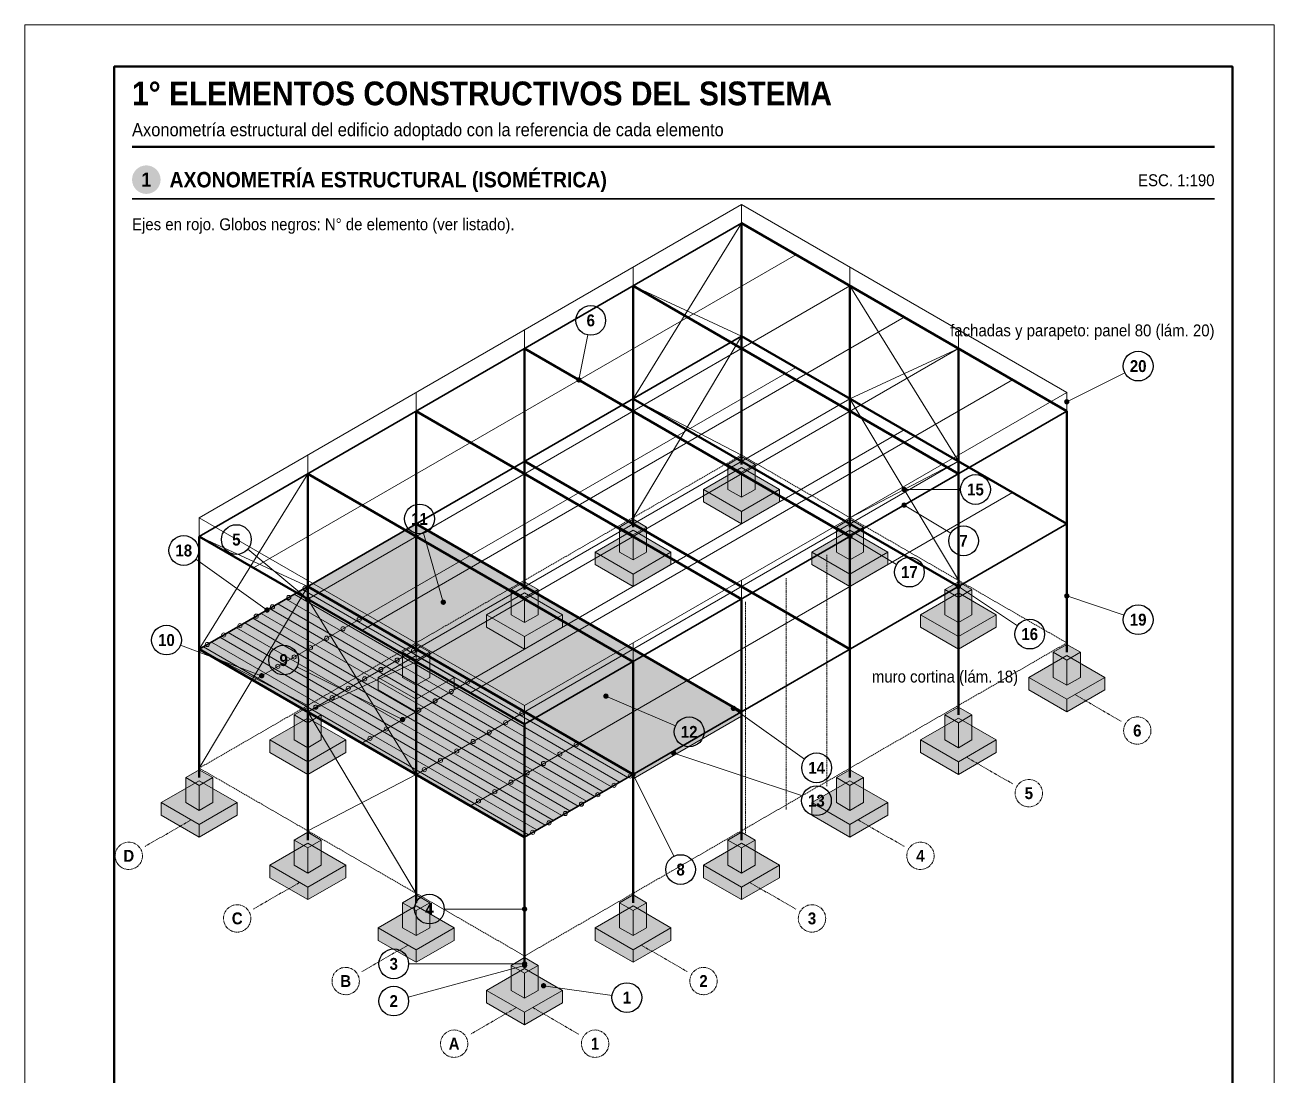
# Model space of a CAD drawing. Header units: millimetres. Extents: x 0 to 210, y 0 to 297.
# Drawn here: x 0 to 210, y 120.5 to 297 of the extents above; entities that cross this region are included whole.
import ezdxf
from ezdxf.enums import TextEntityAlignment as Align

# ---------------------------------------------------------------- set-up
doc = ezdxf.new("R2010")
doc.units = ezdxf.units.MM
doc.header["$LTSCALE"] = 0.35
doc.linetypes.add('CENTER2', pattern=[2.541, 1.587, -0.318, 0.318, -0.318])
doc.linetypes.add('DASHED2', pattern=[0.762, 0.635, -0.127])
for name, color, linetype in [('0-MARCO', 7, 'Continuous'), ('1-EJES', 1, 'CENTER2'), ('1-OCULTO', 8, 'DASHED2'), ('1-SECCION', 7, 'Continuous'), ('1-VISTA', 7, 'Continuous'), ('2-RAYADO', 8, 'Continuous'), ('3-REFS', 7, 'Continuous'), ('3-TEXTOS', 7, 'Continuous'), ('3-TITULOS', 7, 'Continuous')]:
    doc.layers.add(name, color=color, linetype=linetype)
doc.styles.add('ARIAL', font='arial.ttf')
doc.styles.add('ARIAL-NEGRITA', font='arialbd.ttf')

msp = doc.modelspace()

# ---------------------------------------------------------------- hatches: boundary and pattern name
at = {"layer": '2-RAYADO', "true_color": 0xfafafa}
h = msp.add_hatch(color=7, dxfattribs=at)
h.dxf.hatch_style = 1
h.paths.add_polyline_path([(120.46, 215.24), (126.85, 218.92), (120.46, 222.61), (114.08, 218.92)])
h = msp.add_hatch(color=7, dxfattribs=at)
h.dxf.hatch_style = 1
h.paths.add_polyline_path([(120.46, 221.82), (122.74, 223.13), (120.46, 224.45), (118.19, 223.13)])
at = {"layer": '2-RAYADO', "true_color": 0xc8c8c8}
h = msp.add_hatch(color=9, dxfattribs=at)
h.dxf.hatch_style = 1
h.paths.add_polyline_path([(120.46, 217.61), (118.19, 218.92), (118.19, 223.13), (120.46, 221.82)])
at = {"layer": '2-RAYADO', "true_color": 0xe1e1e1}
h = msp.add_hatch(color=254, dxfattribs=at)
h.dxf.hatch_style = 1
h.paths.add_polyline_path([(120.46, 217.61), (122.74, 218.92), (122.74, 223.13), (120.46, 221.82)])
at = {"layer": '2-RAYADO', "true_color": 0xc8c8c8}
h = msp.add_hatch(color=9, dxfattribs=at)
h.dxf.hatch_style = 1
h.paths.add_polyline_path([(120.46, 213.13), (114.08, 216.82), (114.08, 218.92), (120.46, 215.24)])
at = {"layer": '2-RAYADO', "true_color": 0xe1e1e1}
h = msp.add_hatch(color=254, dxfattribs=at)
h.dxf.hatch_style = 1
h.paths.add_polyline_path([(120.46, 213.13), (126.85, 216.82), (126.85, 218.92), (120.46, 215.24)])
at = {"layer": '2-RAYADO', "true_color": 0xcdcdcd}
h = msp.add_hatch(color=254, dxfattribs=at)
h.dxf.hatch_style = 1
h.paths.add_polyline_path([(102.23, 171.03), (120.46, 181.55), (65.77, 213.13), (47.54, 202.61)])
at = {"layer": '2-RAYADO', "true_color": 0xfafafa}
h = msp.add_hatch(color=7, dxfattribs=at)
h.dxf.hatch_style = 1
h.paths.add_polyline_path([(102.23, 211.29), (104.51, 212.61), (102.23, 213.92), (99.95, 212.61)])
at = {"layer": '2-RAYADO', "true_color": 0xc8c8c8}
h = msp.add_hatch(color=9, dxfattribs=at)
h.dxf.hatch_style = 1
h.paths.add_polyline_path([(102.23, 207.08), (99.95, 208.39), (99.95, 212.61), (102.23, 211.29)])
at = {"layer": '2-RAYADO', "true_color": 0xe1e1e1}
h = msp.add_hatch(color=254, dxfattribs=at)
h.dxf.hatch_style = 1
h.paths.add_polyline_path([(102.23, 207.08), (104.51, 208.39), (104.51, 212.61), (102.23, 211.29)])
at = {"layer": '2-RAYADO', "true_color": 0xfafafa}
h = msp.add_hatch(color=7, dxfattribs=at)
h.dxf.hatch_style = 1
h.paths.add_polyline_path([(138.7, 211.29), (140.98, 212.61), (138.7, 213.92), (136.42, 212.61)])
at = {"layer": '2-RAYADO', "true_color": 0xc8c8c8}
h = msp.add_hatch(color=9, dxfattribs=at)
h.dxf.hatch_style = 1
h.paths.add_polyline_path([(138.7, 207.08), (136.42, 208.39), (136.42, 212.61), (138.7, 211.29)])
at = {"layer": '2-RAYADO', "true_color": 0xe1e1e1}
h = msp.add_hatch(color=254, dxfattribs=at)
h.dxf.hatch_style = 1
h.paths.add_polyline_path([(138.7, 207.08), (140.98, 208.39), (140.98, 212.61), (138.7, 211.29)])
at = {"layer": '2-RAYADO', "true_color": 0xfafafa}
h = msp.add_hatch(color=7, dxfattribs=at)
h.dxf.hatch_style = 1
h.paths.add_polyline_path([(102.23, 204.71), (108.61, 208.39), (102.23, 212.08), (95.85, 208.39)])
h = msp.add_hatch(color=7, dxfattribs=at)
h.dxf.hatch_style = 1
h.paths.add_polyline_path([(138.7, 204.71), (145.08, 208.39), (138.7, 212.08), (132.32, 208.39)])
at = {"layer": '2-RAYADO', "true_color": 0xc8c8c8}
h = msp.add_hatch(color=9, dxfattribs=at)
h.dxf.hatch_style = 1
h.paths.add_polyline_path([(102.23, 202.61), (95.85, 206.29), (95.85, 208.39), (102.23, 204.71)])
at = {"layer": '2-RAYADO', "true_color": 0xe1e1e1}
h = msp.add_hatch(color=254, dxfattribs=at)
h.dxf.hatch_style = 1
h.paths.add_polyline_path([(102.23, 202.61), (108.61, 206.29), (108.61, 208.39), (102.23, 204.71)])
at = {"layer": '2-RAYADO', "true_color": 0xc8c8c8}
h = msp.add_hatch(color=9, dxfattribs=at)
h.dxf.hatch_style = 1
h.paths.add_polyline_path([(138.7, 202.61), (132.32, 206.29), (132.32, 208.39), (138.7, 204.71)])
at = {"layer": '2-RAYADO', "true_color": 0xe1e1e1}
h = msp.add_hatch(color=254, dxfattribs=at)
h.dxf.hatch_style = 1
h.paths.add_polyline_path([(138.7, 202.61), (145.08, 206.29), (145.08, 208.39), (138.7, 204.71)])
at = {"layer": '2-RAYADO', "true_color": 0xf2f2f2}
h = msp.add_hatch(color=7, dxfattribs=at)
h.dxf.hatch_style = 1
h.paths.add_polyline_path([(84, 160.5), (102.23, 171.03), (47.54, 202.61), (29.3, 192.08)])
at = {"layer": '2-RAYADO', "true_color": 0xfafafa}
h = msp.add_hatch(color=7, dxfattribs=at)
h.dxf.hatch_style = 1
h.paths.add_polyline_path([(84, 200.76), (86.28, 202.08), (84, 203.39), (81.72, 202.08)])
at = {"layer": '2-RAYADO', "true_color": 0xc8c8c8}
h = msp.add_hatch(color=9, dxfattribs=at)
h.dxf.hatch_style = 1
h.paths.add_polyline_path([(84, 196.55), (81.72, 197.87), (81.72, 202.08), (84, 200.76)])
at = {"layer": '2-RAYADO', "true_color": 0xe1e1e1}
h = msp.add_hatch(color=254, dxfattribs=at)
h.dxf.hatch_style = 1
h.paths.add_polyline_path([(84, 196.55), (86.28, 197.87), (86.28, 202.08), (84, 200.76)])
at = {"layer": '2-RAYADO', "true_color": 0xfafafa}
h = msp.add_hatch(color=7, dxfattribs=at)
h.dxf.hatch_style = 1
h.paths.add_polyline_path([(156.93, 200.76), (159.21, 202.08), (156.93, 203.39), (154.65, 202.08)])
at = {"layer": '2-RAYADO', "true_color": 0xc8c8c8}
h = msp.add_hatch(color=9, dxfattribs=at)
h.dxf.hatch_style = 1
h.paths.add_polyline_path([(156.93, 196.55), (154.65, 197.87), (154.65, 202.08), (156.93, 200.76)])
at = {"layer": '2-RAYADO', "true_color": 0xe1e1e1}
h = msp.add_hatch(color=254, dxfattribs=at)
h.dxf.hatch_style = 1
h.paths.add_polyline_path([(156.93, 196.55), (159.21, 197.87), (159.21, 202.08), (156.93, 200.76)])
at = {"layer": '2-RAYADO', "true_color": 0xfafafa}
h = msp.add_hatch(color=7, dxfattribs=at)
h.dxf.hatch_style = 1
h.paths.add_polyline_path([(84, 194.18), (90.38, 197.87), (84, 201.55), (77.62, 197.87)])
h = msp.add_hatch(color=7, dxfattribs=at)
h.dxf.hatch_style = 1
h.paths.add_polyline_path([(156.93, 194.18), (163.31, 197.87), (156.93, 201.55), (150.55, 197.87)])
at = {"layer": '2-RAYADO', "true_color": 0xc8c8c8}
h = msp.add_hatch(color=9, dxfattribs=at)
h.dxf.hatch_style = 1
h.paths.add_polyline_path([(84, 192.08), (77.62, 195.76), (77.62, 197.87), (84, 194.18)])
at = {"layer": '2-RAYADO', "true_color": 0xe1e1e1}
h = msp.add_hatch(color=254, dxfattribs=at)
h.dxf.hatch_style = 1
h.paths.add_polyline_path([(84, 192.08), (90.38, 195.76), (90.38, 197.87), (84, 194.18)])
at = {"layer": '2-RAYADO', "true_color": 0xc8c8c8}
h = msp.add_hatch(color=9, dxfattribs=at)
h.dxf.hatch_style = 1
h.paths.add_polyline_path([(156.93, 192.08), (150.55, 195.76), (150.55, 197.87), (156.93, 194.18)])
at = {"layer": '2-RAYADO', "true_color": 0xe1e1e1}
h = msp.add_hatch(color=254, dxfattribs=at)
h.dxf.hatch_style = 1
h.paths.add_polyline_path([(156.93, 192.08), (163.31, 195.76), (163.31, 197.87), (156.93, 194.18)])
at = {"layer": '2-RAYADO', "true_color": 0xfafafa}
h = msp.add_hatch(color=7, dxfattribs=at)
h.dxf.hatch_style = 1
h.paths.add_polyline_path([(65.77, 190.24), (68.05, 191.55), (65.77, 192.87), (63.49, 191.55)])
at = {"layer": '2-RAYADO', "true_color": 0xc8c8c8}
h = msp.add_hatch(color=9, dxfattribs=at)
h.dxf.hatch_style = 1
h.paths.add_polyline_path([(65.77, 186.03), (63.49, 187.34), (63.49, 191.55), (65.77, 190.24)])
at = {"layer": '2-RAYADO', "true_color": 0xe1e1e1}
h = msp.add_hatch(color=254, dxfattribs=at)
h.dxf.hatch_style = 1
h.paths.add_polyline_path([(65.77, 186.03), (68.05, 187.34), (68.05, 191.55), (65.77, 190.24)])
at = {"layer": '2-RAYADO', "true_color": 0xfafafa}
h = msp.add_hatch(color=7, dxfattribs=at)
h.dxf.hatch_style = 1
h.paths.add_polyline_path([(175.16, 190.24), (177.44, 191.55), (175.16, 192.87), (172.88, 191.55)])
at = {"layer": '2-RAYADO', "true_color": 0xc8c8c8}
h = msp.add_hatch(color=9, dxfattribs=at)
h.dxf.hatch_style = 1
h.paths.add_polyline_path([(175.16, 186.03), (172.88, 187.34), (172.88, 191.55), (175.16, 190.24)])
at = {"layer": '2-RAYADO', "true_color": 0xe1e1e1}
h = msp.add_hatch(color=254, dxfattribs=at)
h.dxf.hatch_style = 1
h.paths.add_polyline_path([(175.16, 186.03), (177.44, 187.34), (177.44, 191.55), (175.16, 190.24)])
at = {"layer": '2-RAYADO', "true_color": 0xfafafa}
h = msp.add_hatch(color=7, dxfattribs=at)
h.dxf.hatch_style = 1
h.paths.add_polyline_path([(65.77, 183.66), (72.15, 187.34), (65.77, 191.03), (59.39, 187.34)])
h = msp.add_hatch(color=7, dxfattribs=at)
h.dxf.hatch_style = 1
h.paths.add_polyline_path([(175.16, 183.66), (181.54, 187.34), (175.16, 191.03), (168.78, 187.34)])
at = {"layer": '2-RAYADO', "true_color": 0xc8c8c8}
h = msp.add_hatch(color=9, dxfattribs=at)
h.dxf.hatch_style = 1
h.paths.add_polyline_path([(65.77, 181.55), (59.39, 185.24), (59.39, 187.34), (65.77, 183.66)])
at = {"layer": '2-RAYADO', "true_color": 0xe1e1e1}
h = msp.add_hatch(color=254, dxfattribs=at)
h.dxf.hatch_style = 1
h.paths.add_polyline_path([(65.77, 181.55), (72.15, 185.24), (72.15, 187.34), (65.77, 183.66)])
at = {"layer": '2-RAYADO', "true_color": 0xc8c8c8}
h = msp.add_hatch(color=9, dxfattribs=at)
h.dxf.hatch_style = 1
h.paths.add_polyline_path([(175.16, 181.55), (168.78, 185.24), (168.78, 187.34), (175.16, 183.66)])
at = {"layer": '2-RAYADO', "true_color": 0xe1e1e1}
h = msp.add_hatch(color=254, dxfattribs=at)
h.dxf.hatch_style = 1
h.paths.add_polyline_path([(175.16, 181.55), (181.54, 185.24), (181.54, 187.34), (175.16, 183.66)])
at = {"layer": '2-RAYADO', "true_color": 0xfafafa}
h = msp.add_hatch(color=7, dxfattribs=at)
h.dxf.hatch_style = 1
h.paths.add_polyline_path([(47.54, 179.71), (49.81, 181.03), (47.54, 182.34), (45.26, 181.03)])
at = {"layer": '2-RAYADO', "true_color": 0xc8c8c8}
h = msp.add_hatch(color=9, dxfattribs=at)
h.dxf.hatch_style = 1
h.paths.add_polyline_path([(47.54, 175.5), (45.26, 176.82), (45.26, 181.03), (47.54, 179.71)])
at = {"layer": '2-RAYADO', "true_color": 0xe1e1e1}
h = msp.add_hatch(color=254, dxfattribs=at)
h.dxf.hatch_style = 1
h.paths.add_polyline_path([(47.54, 175.5), (49.81, 176.82), (49.81, 181.03), (47.54, 179.71)])
at = {"layer": '2-RAYADO', "true_color": 0x969696}
h = msp.add_hatch(color=252, dxfattribs=at)
h.dxf.hatch_style = 1
h.paths.add_polyline_path([(102.23, 170.29), (120.46, 180.82), (120.46, 181.55), (102.23, 171.03)])
at = {"layer": '2-RAYADO', "true_color": 0xfafafa}
h = msp.add_hatch(color=7, dxfattribs=at)
h.dxf.hatch_style = 1
h.paths.add_polyline_path([(156.93, 179.71), (159.21, 181.03), (156.93, 182.34), (154.65, 181.03)])
at = {"layer": '2-RAYADO', "true_color": 0xc8c8c8}
h = msp.add_hatch(color=9, dxfattribs=at)
h.dxf.hatch_style = 1
h.paths.add_polyline_path([(156.93, 175.5), (154.65, 176.82), (154.65, 181.03), (156.93, 179.71)])
at = {"layer": '2-RAYADO', "true_color": 0xe1e1e1}
h = msp.add_hatch(color=254, dxfattribs=at)
h.dxf.hatch_style = 1
h.paths.add_polyline_path([(156.93, 175.5), (159.21, 176.82), (159.21, 181.03), (156.93, 179.71)])
at = {"layer": '2-RAYADO', "true_color": 0xfafafa}
h = msp.add_hatch(color=7, dxfattribs=at)
h.dxf.hatch_style = 1
h.paths.add_polyline_path([(47.54, 173.13), (53.92, 176.82), (47.54, 180.5), (41.15, 176.82)])
h = msp.add_hatch(color=7, dxfattribs=at)
h.dxf.hatch_style = 1
h.paths.add_polyline_path([(156.93, 173.13), (163.31, 176.82), (156.93, 180.5), (150.55, 176.82)])
at = {"layer": '2-RAYADO', "true_color": 0xc8c8c8}
h = msp.add_hatch(color=9, dxfattribs=at)
h.dxf.hatch_style = 1
h.paths.add_polyline_path([(47.54, 171.03), (41.15, 174.71), (41.15, 176.82), (47.54, 173.13)])
at = {"layer": '2-RAYADO', "true_color": 0xe1e1e1}
h = msp.add_hatch(color=254, dxfattribs=at)
h.dxf.hatch_style = 1
h.paths.add_polyline_path([(47.54, 171.03), (53.92, 174.71), (53.92, 176.82), (47.54, 173.13)])
at = {"layer": '2-RAYADO', "true_color": 0xc8c8c8}
h = msp.add_hatch(color=9, dxfattribs=at)
h.dxf.hatch_style = 1
h.paths.add_polyline_path([(156.93, 171.03), (150.55, 174.71), (150.55, 176.82), (156.93, 173.13)])
at = {"layer": '2-RAYADO', "true_color": 0xe1e1e1}
h = msp.add_hatch(color=254, dxfattribs=at)
h.dxf.hatch_style = 1
h.paths.add_polyline_path([(156.93, 171.03), (163.31, 174.71), (163.31, 176.82), (156.93, 173.13)])
at = {"layer": '2-RAYADO', "true_color": 0xfafafa}
h = msp.add_hatch(color=7, dxfattribs=at)
h.dxf.hatch_style = 1
h.paths.add_polyline_path([(29.3, 169.18), (31.58, 170.5), (29.3, 171.82), (27.02, 170.5)])
at = {"layer": '2-RAYADO', "true_color": 0xc8c8c8}
h = msp.add_hatch(color=9, dxfattribs=at)
h.dxf.hatch_style = 1
h.paths.add_polyline_path([(29.3, 164.97), (27.02, 166.29), (27.02, 170.5), (29.3, 169.18)])
at = {"layer": '2-RAYADO', "true_color": 0xe1e1e1}
h = msp.add_hatch(color=254, dxfattribs=at)
h.dxf.hatch_style = 1
h.paths.add_polyline_path([(29.3, 164.97), (31.58, 166.29), (31.58, 170.5), (29.3, 169.18)])
at = {"layer": '2-RAYADO', "true_color": 0xfafafa}
h = msp.add_hatch(color=7, dxfattribs=at)
h.dxf.hatch_style = 1
h.paths.add_polyline_path([(138.7, 169.18), (140.98, 170.5), (138.7, 171.82), (136.42, 170.5)])
at = {"layer": '2-RAYADO', "true_color": 0xc8c8c8}
h = msp.add_hatch(color=9, dxfattribs=at)
h.dxf.hatch_style = 1
h.paths.add_polyline_path([(138.7, 164.97), (136.42, 166.29), (136.42, 170.5), (138.7, 169.18)])
at = {"layer": '2-RAYADO', "true_color": 0xe1e1e1}
h = msp.add_hatch(color=254, dxfattribs=at)
h.dxf.hatch_style = 1
h.paths.add_polyline_path([(138.7, 164.97), (140.98, 166.29), (140.98, 170.5), (138.7, 169.18)])
at = {"layer": '2-RAYADO', "true_color": 0xfafafa}
h = msp.add_hatch(color=7, dxfattribs=at)
h.dxf.hatch_style = 1
h.paths.add_polyline_path([(29.3, 162.61), (35.68, 166.29), (29.3, 169.97), (22.92, 166.29)])
h = msp.add_hatch(color=7, dxfattribs=at)
h.dxf.hatch_style = 1
h.paths.add_polyline_path([(138.7, 162.61), (145.08, 166.29), (138.7, 169.97), (132.32, 166.29)])
at = {"layer": '2-RAYADO', "true_color": 0xc8c8c8}
h = msp.add_hatch(color=9, dxfattribs=at)
h.dxf.hatch_style = 1
h.paths.add_polyline_path([(29.3, 160.5), (22.92, 164.18), (22.92, 166.29), (29.3, 162.61)])
at = {"layer": '2-RAYADO', "true_color": 0xe1e1e1}
h = msp.add_hatch(color=254, dxfattribs=at)
h.dxf.hatch_style = 1
h.paths.add_polyline_path([(29.3, 160.5), (35.68, 164.18), (35.68, 166.29), (29.3, 162.61)])
at = {"layer": '2-RAYADO', "true_color": 0xc8c8c8}
h = msp.add_hatch(color=9, dxfattribs=at)
h.dxf.hatch_style = 1
h.paths.add_polyline_path([(138.7, 160.5), (132.32, 164.18), (132.32, 166.29), (138.7, 162.61)])
at = {"layer": '2-RAYADO', "true_color": 0xe1e1e1}
h = msp.add_hatch(color=254, dxfattribs=at)
h.dxf.hatch_style = 1
h.paths.add_polyline_path([(138.7, 160.5), (145.08, 164.18), (145.08, 166.29), (138.7, 162.61)])
at = {"layer": '2-RAYADO', "true_color": 0xfafafa}
h = msp.add_hatch(color=7, dxfattribs=at)
h.dxf.hatch_style = 1
h.paths.add_polyline_path([(47.54, 158.66), (49.81, 159.97), (47.54, 161.29), (45.26, 159.97)])
at = {"layer": '2-RAYADO', "true_color": 0xc8c8c8}
h = msp.add_hatch(color=9, dxfattribs=at)
h.dxf.hatch_style = 1
h.paths.add_polyline_path([(47.54, 154.45), (45.26, 155.76), (45.26, 159.97), (47.54, 158.66)])
at = {"layer": '2-RAYADO', "true_color": 0xe1e1e1}
h = msp.add_hatch(color=254, dxfattribs=at)
h.dxf.hatch_style = 1
h.paths.add_polyline_path([(47.54, 154.45), (49.81, 155.76), (49.81, 159.97), (47.54, 158.66)])
at = {"layer": '2-RAYADO', "true_color": 0xfafafa}
h = msp.add_hatch(color=7, dxfattribs=at)
h.dxf.hatch_style = 1
h.paths.add_polyline_path([(120.46, 158.66), (122.74, 159.97), (120.46, 161.29), (118.19, 159.97)])
at = {"layer": '2-RAYADO', "true_color": 0xc8c8c8}
h = msp.add_hatch(color=9, dxfattribs=at)
h.dxf.hatch_style = 1
h.paths.add_polyline_path([(120.46, 154.45), (118.19, 155.76), (118.19, 159.97), (120.46, 158.66)])
at = {"layer": '2-RAYADO', "true_color": 0xe1e1e1}
h = msp.add_hatch(color=254, dxfattribs=at)
h.dxf.hatch_style = 1
h.paths.add_polyline_path([(120.46, 154.45), (122.74, 155.76), (122.74, 159.97), (120.46, 158.66)])
at = {"layer": '2-RAYADO', "true_color": 0xfafafa}
h = msp.add_hatch(color=7, dxfattribs=at)
h.dxf.hatch_style = 1
h.paths.add_polyline_path([(47.54, 152.08), (53.92, 155.76), (47.54, 159.45), (41.15, 155.76)])
h = msp.add_hatch(color=7, dxfattribs=at)
h.dxf.hatch_style = 1
h.paths.add_polyline_path([(120.46, 152.08), (126.85, 155.76), (120.46, 159.45), (114.08, 155.76)])
at = {"layer": '2-RAYADO', "true_color": 0xc8c8c8}
h = msp.add_hatch(color=9, dxfattribs=at)
h.dxf.hatch_style = 1
h.paths.add_polyline_path([(47.54, 149.97), (41.15, 153.66), (41.15, 155.76), (47.54, 152.08)])
at = {"layer": '2-RAYADO', "true_color": 0xe1e1e1}
h = msp.add_hatch(color=254, dxfattribs=at)
h.dxf.hatch_style = 1
h.paths.add_polyline_path([(47.54, 149.97), (53.92, 153.66), (53.92, 155.76), (47.54, 152.08)])
at = {"layer": '2-RAYADO', "true_color": 0xc8c8c8}
h = msp.add_hatch(color=9, dxfattribs=at)
h.dxf.hatch_style = 1
h.paths.add_polyline_path([(120.46, 149.97), (114.08, 153.66), (114.08, 155.76), (120.46, 152.08)])
at = {"layer": '2-RAYADO', "true_color": 0xe1e1e1}
h = msp.add_hatch(color=254, dxfattribs=at)
h.dxf.hatch_style = 1
h.paths.add_polyline_path([(120.46, 149.97), (126.85, 153.66), (126.85, 155.76), (120.46, 152.08)])
at = {"layer": '2-RAYADO', "true_color": 0xfafafa}
h = msp.add_hatch(color=7, dxfattribs=at)
h.dxf.hatch_style = 1
h.paths.add_polyline_path([(65.77, 148.13), (68.05, 149.45), (65.77, 150.76), (63.49, 149.45)])
at = {"layer": '2-RAYADO', "true_color": 0xc8c8c8}
h = msp.add_hatch(color=9, dxfattribs=at)
h.dxf.hatch_style = 1
h.paths.add_polyline_path([(65.77, 143.92), (63.49, 145.24), (63.49, 149.45), (65.77, 148.13)])
at = {"layer": '2-RAYADO', "true_color": 0xe1e1e1}
h = msp.add_hatch(color=254, dxfattribs=at)
h.dxf.hatch_style = 1
h.paths.add_polyline_path([(65.77, 143.92), (68.05, 145.24), (68.05, 149.45), (65.77, 148.13)])
at = {"layer": '2-RAYADO', "true_color": 0xfafafa}
h = msp.add_hatch(color=7, dxfattribs=at)
h.dxf.hatch_style = 1
h.paths.add_polyline_path([(102.23, 148.13), (104.51, 149.45), (102.23, 150.76), (99.95, 149.45)])
at = {"layer": '2-RAYADO', "true_color": 0xc8c8c8}
h = msp.add_hatch(color=9, dxfattribs=at)
h.dxf.hatch_style = 1
h.paths.add_polyline_path([(102.23, 143.92), (99.95, 145.24), (99.95, 149.45), (102.23, 148.13)])
at = {"layer": '2-RAYADO', "true_color": 0xe1e1e1}
h = msp.add_hatch(color=254, dxfattribs=at)
h.dxf.hatch_style = 1
h.paths.add_polyline_path([(102.23, 143.92), (104.51, 145.24), (104.51, 149.45), (102.23, 148.13)])
at = {"layer": '2-RAYADO', "true_color": 0xfafafa}
h = msp.add_hatch(color=7, dxfattribs=at)
h.dxf.hatch_style = 1
h.paths.add_polyline_path([(65.77, 141.55), (72.15, 145.24), (65.77, 148.92), (59.39, 145.24)])
h = msp.add_hatch(color=7, dxfattribs=at)
h.dxf.hatch_style = 1
h.paths.add_polyline_path([(102.23, 141.55), (108.61, 145.24), (102.23, 148.92), (95.85, 145.24)])
at = {"layer": '2-RAYADO', "true_color": 0xc8c8c8}
h = msp.add_hatch(color=9, dxfattribs=at)
h.dxf.hatch_style = 1
h.paths.add_polyline_path([(65.77, 139.45), (59.39, 143.13), (59.39, 145.24), (65.77, 141.55)])
at = {"layer": '2-RAYADO', "true_color": 0xe1e1e1}
h = msp.add_hatch(color=254, dxfattribs=at)
h.dxf.hatch_style = 1
h.paths.add_polyline_path([(65.77, 139.45), (72.15, 143.13), (72.15, 145.24), (65.77, 141.55)])
at = {"layer": '2-RAYADO', "true_color": 0xc8c8c8}
h = msp.add_hatch(color=9, dxfattribs=at)
h.dxf.hatch_style = 1
h.paths.add_polyline_path([(102.23, 139.45), (95.85, 143.13), (95.85, 145.24), (102.23, 141.55)])
at = {"layer": '2-RAYADO', "true_color": 0xe1e1e1}
h = msp.add_hatch(color=254, dxfattribs=at)
h.dxf.hatch_style = 1
h.paths.add_polyline_path([(102.23, 139.45), (108.61, 143.13), (108.61, 145.24), (102.23, 141.55)])
at = {"layer": '2-RAYADO', "true_color": 0xfafafa}
h = msp.add_hatch(color=7, dxfattribs=at)
h.dxf.hatch_style = 1
h.paths.add_polyline_path([(84, 137.61), (86.28, 138.92), (84, 140.24), (81.72, 138.92)])
at = {"layer": '2-RAYADO', "true_color": 0xc8c8c8}
h = msp.add_hatch(color=9, dxfattribs=at)
h.dxf.hatch_style = 1
h.paths.add_polyline_path([(84, 133.39), (81.72, 134.71), (81.72, 138.92), (84, 137.61)])
at = {"layer": '2-RAYADO', "true_color": 0xe1e1e1}
h = msp.add_hatch(color=254, dxfattribs=at)
h.dxf.hatch_style = 1
h.paths.add_polyline_path([(84, 133.39), (86.28, 134.71), (86.28, 138.92), (84, 137.61)])
at = {"layer": '2-RAYADO', "true_color": 0xfafafa}
h = msp.add_hatch(color=7, dxfattribs=at)
h.dxf.hatch_style = 1
h.paths.add_polyline_path([(84, 131.03), (90.38, 134.71), (84, 138.39), (77.62, 134.71)])
at = {"layer": '2-RAYADO', "true_color": 0xc8c8c8}
h = msp.add_hatch(color=9, dxfattribs=at)
h.dxf.hatch_style = 1
h.paths.add_polyline_path([(84, 128.92), (77.62, 132.61), (77.62, 134.71), (84, 131.03)])
at = {"layer": '2-RAYADO', "true_color": 0xe1e1e1}
h = msp.add_hatch(color=254, dxfattribs=at)
h.dxf.hatch_style = 1
h.paths.add_polyline_path([(84, 128.92), (90.38, 132.61), (90.38, 134.71), (84, 131.03)])
at = {"layer": '3-REFS'}
h = msp.add_hatch(color=7, dxfattribs=at)
h.dxf.hatch_style = 1
edge = h.paths.add_edge_path()
edge.add_arc((93.12, 237.34), 0.45, 0, 360)
h = msp.add_hatch(color=7, dxfattribs=at)
h.dxf.hatch_style = 1
edge = h.paths.add_edge_path()
edge.add_arc((175.16, 233.66), 0.45, 0, 360)
h = msp.add_hatch(color=7, dxfattribs=at)
h.dxf.hatch_style = 1
edge = h.paths.add_edge_path()
edge.add_arc((147.81, 218.92), 0.45, 0, 360)
h = msp.add_hatch(color=7, dxfattribs=at)
h.dxf.hatch_style = 1
edge = h.paths.add_edge_path()
edge.add_arc((147.81, 216.29), 0.45, 0, 360)
h = msp.add_hatch(color=7, dxfattribs=at)
h.dxf.hatch_style = 1
edge = h.paths.add_edge_path()
edge.add_arc((138.7, 211.03), 0.45, 0, 360)
h = msp.add_hatch(color=7, dxfattribs=at)
h.dxf.hatch_style = 1
edge = h.paths.add_edge_path()
edge.add_arc((156.93, 202.61), 0.45, 0, 360)
h = msp.add_hatch(color=7, dxfattribs=at)
h.dxf.hatch_style = 1
edge = h.paths.add_edge_path()
edge.add_arc((47.54, 200.5), 0.45, 0, 360)
h = msp.add_hatch(color=7, dxfattribs=at)
h.dxf.hatch_style = 1
edge = h.paths.add_edge_path()
edge.add_arc((70.33, 199.97), 0.45, 0, 360)
h = msp.add_hatch(color=7, dxfattribs=at)
h.dxf.hatch_style = 1
edge = h.paths.add_edge_path()
edge.add_arc((175.16, 201.03), 0.45, 0, 360)
h = msp.add_hatch(color=7, dxfattribs=at)
h.dxf.hatch_style = 1
edge = h.paths.add_edge_path()
edge.add_arc((40.7, 198.66), 0.45, 0, 360)
h = msp.add_hatch(color=7, dxfattribs=at)
h.dxf.hatch_style = 1
edge = h.paths.add_edge_path()
edge.add_arc((39.79, 187.61), 0.45, 0, 360)
h = msp.add_hatch(color=7, dxfattribs=at)
h.dxf.hatch_style = 1
edge = h.paths.add_edge_path()
edge.add_arc((97.67, 184.18), 0.45, 0, 360)
h = msp.add_hatch(color=7, dxfattribs=at)
h.dxf.hatch_style = 1
edge = h.paths.add_edge_path()
edge.add_arc((63.49, 180.24), 0.45, 0, 360)
h = msp.add_hatch(color=7, dxfattribs=at)
h.dxf.hatch_style = 1
edge = h.paths.add_edge_path()
edge.add_arc((119.1, 182.13), 0.45, 0, 360)
h = msp.add_hatch(color=7, dxfattribs=at)
h.dxf.hatch_style = 1
edge = h.paths.add_edge_path()
edge.add_arc((109.07, 174.61), 0.45, 0, 360)
h = msp.add_hatch(color=7, dxfattribs=at)
h.dxf.hatch_style = 1
edge = h.paths.add_edge_path()
edge.add_arc((102.23, 171.03), 0.45, 0, 360)
h = msp.add_hatch(color=7, dxfattribs=at)
h.dxf.hatch_style = 1
edge = h.paths.add_edge_path()
edge.add_arc((84, 148.39), 0.45, 0, 360)
h = msp.add_hatch(color=7, dxfattribs=at)
h.dxf.hatch_style = 1
edge = h.paths.add_edge_path()
edge.add_arc((84, 139.18), 0.45, 0, 360)
h = msp.add_hatch(color=7, dxfattribs=at)
h.dxf.hatch_style = 1
edge = h.paths.add_edge_path()
edge.add_arc((84, 138.92), 0.45, 0, 360)
h = msp.add_hatch(color=7, dxfattribs=at)
h.dxf.hatch_style = 1
edge = h.paths.add_edge_path()
edge.add_arc((87.19, 135.5), 0.45, 0, 360)
at = {"layer": '3-TITULOS'}
h = msp.add_hatch(color=7, dxfattribs=at)
h.dxf.hatch_style = 1
edge = h.paths.add_edge_path()
edge.add_arc((20.4, 271), 2.4, 0, 360)

# ---------------------------------------------------------------- linework, layer by layer
at = {"layer": '0-MARCO', "color": 9, "lineweight": 0}
msp.add_lwpolyline([(0, 0), (210, 0), (210, 297), (0, 297)], close=True, dxfattribs=at)
at = {"layer": '0-MARCO', "lineweight": 50}
msp.add_lwpolyline([(15, 7), (203, 7), (203, 290), (15, 290)], close=True, dxfattribs=at)
at = {"layer": '1-EJES', "lineweight": 9}
for points in [[(176.53, 184.45), (184.28, 179.97)], [(158.3, 173.92), (166.04, 169.45)], [(27.94, 163.39), (20.19, 158.92)], [(140.06, 163.39), (147.81, 158.92)], [(46.17, 152.87), (38.42, 148.39)], [(121.83, 152.87), (129.58, 148.39)], [(64.4, 142.34), (56.65, 137.87)], [(103.6, 142.34), (111.35, 137.87)], [(82.63, 131.82), (74.88, 127.34)], [(85.37, 131.82), (93.12, 127.34)]]:
    msp.add_lwpolyline(points, dxfattribs=at)
at = {"layer": '1-EJES', "color": 1, "lineweight": 18}
for centre in [(187.01, 178.39), (168.78, 167.87), (17.45, 157.34), (150.55, 157.34), (35.68, 146.82), (132.32, 146.82), (53.92, 136.29), (114.08, 136.29), (72.15, 125.76), (95.85, 125.76)]:
    msp.add_circle(centre, 2.3, dxfattribs=at)
at = {"layer": '1-OCULTO', "lineweight": 13}
msp.add_lwpolyline([(84, 140.5), (175.16, 193.13), (120.46, 224.71), (29.3, 172.08)], close=True, dxfattribs=at)
at = {"layer": '1-OCULTO', "lineweight": 9}
for points in [[(134.82, 169.05), (134.82, 208)], [(127.98, 165.11), (127.98, 204.05)], [(121.15, 161.16), (121.15, 200.11)]]:
    msp.add_lwpolyline(points, dxfattribs=at)
at = {"layer": '1-SECCION', "lineweight": 50}
for points in [[(120.46, 223.13), (120.46, 263.66)], [(175.16, 232.08), (120.46, 263.66)], [(102.23, 212.61), (102.23, 253.13)], [(156.93, 221.55), (102.23, 253.13)], [(138.7, 212.61), (138.7, 253.13)], [(175.16, 213.13), (120.46, 244.71)], [(84, 202.08), (84, 242.61)], [(138.7, 211.03), (84, 242.61)], [(156.93, 202.08), (156.93, 242.61)], [(156.93, 202.61), (102.23, 234.18)], [(65.77, 191.55), (65.77, 232.08)], [(120.46, 200.5), (65.77, 232.08)], [(175.16, 191.55), (175.16, 232.08)], [(138.7, 192.08), (84, 223.66)], [(47.54, 181.03), (47.54, 221.55)], [(102.23, 189.97), (47.54, 221.55)], [(156.93, 181.03), (156.93, 221.55)], [(120.46, 181.55), (65.77, 213.13)], [(29.3, 170.5), (29.3, 211.03)], [(84, 179.45), (29.3, 211.03)], [(138.7, 170.5), (138.7, 211.03)], [(102.23, 171.03), (47.54, 202.61)], [(47.54, 159.97), (47.54, 200.5)], [(120.46, 159.97), (120.46, 200.5)], [(84, 160.5), (29.3, 192.08)], [(65.77, 149.45), (65.77, 189.97)], [(102.23, 149.45), (102.23, 189.97)], [(84, 138.92), (84, 179.45)]]:
    msp.add_lwpolyline(points, dxfattribs=at)
at = {"layer": '1-VISTA', "lineweight": 13}
for points in [[(84, 182.61), (175.16, 235.24), (120.46, 266.82), (29.3, 214.18)], [(120.46, 215.24), (126.85, 218.92), (120.46, 222.61), (114.08, 218.92)], [(120.46, 221.82), (122.74, 223.13), (120.46, 224.45), (118.19, 223.13)], [(120.46, 217.61), (118.19, 218.92), (118.19, 223.13), (120.46, 221.82)], [(120.46, 217.61), (122.74, 218.92), (122.74, 223.13), (120.46, 221.82)], [(120.46, 213.13), (114.08, 216.82), (114.08, 218.92), (120.46, 215.24)], [(120.46, 213.13), (126.85, 216.82), (126.85, 218.92), (120.46, 215.24)], [(102.23, 171.03), (120.46, 181.55), (65.77, 213.13), (47.54, 202.61)], [(102.23, 211.29), (104.51, 212.61), (102.23, 213.92), (99.95, 212.61)], [(102.23, 207.08), (99.95, 208.39), (99.95, 212.61), (102.23, 211.29)], [(102.23, 207.08), (104.51, 208.39), (104.51, 212.61), (102.23, 211.29)], [(138.7, 211.29), (140.98, 212.61), (138.7, 213.92), (136.42, 212.61)], [(138.7, 207.08), (136.42, 208.39), (136.42, 212.61), (138.7, 211.29)], [(138.7, 207.08), (140.98, 208.39), (140.98, 212.61), (138.7, 211.29)], [(102.23, 204.71), (108.61, 208.39), (102.23, 212.08), (95.85, 208.39)], [(138.7, 204.71), (145.08, 208.39), (138.7, 212.08), (132.32, 208.39)], [(102.23, 202.61), (95.85, 206.29), (95.85, 208.39), (102.23, 204.71)], [(102.23, 202.61), (108.61, 206.29), (108.61, 208.39), (102.23, 204.71)], [(138.7, 202.61), (132.32, 206.29), (132.32, 208.39), (138.7, 204.71)], [(138.7, 202.61), (145.08, 206.29), (145.08, 208.39), (138.7, 204.71)], [(84, 160.5), (102.23, 171.03), (47.54, 202.61), (29.3, 192.08)], [(84, 200.76), (86.28, 202.08), (84, 203.39), (81.72, 202.08)], [(84, 196.55), (81.72, 197.87), (81.72, 202.08), (84, 200.76)], [(84, 196.55), (86.28, 197.87), (86.28, 202.08), (84, 200.76)], [(156.93, 200.76), (159.21, 202.08), (156.93, 203.39), (154.65, 202.08)], [(156.93, 196.55), (154.65, 197.87), (154.65, 202.08), (156.93, 200.76)], [(156.93, 196.55), (159.21, 197.87), (159.21, 202.08), (156.93, 200.76)], [(84, 194.18), (90.38, 197.87), (84, 201.55), (77.62, 197.87)], [(156.93, 194.18), (163.31, 197.87), (156.93, 201.55), (150.55, 197.87)], [(84, 192.08), (77.62, 195.76), (77.62, 197.87), (84, 194.18)], [(84, 192.08), (90.38, 195.76), (90.38, 197.87), (84, 194.18)], [(156.93, 192.08), (150.55, 195.76), (150.55, 197.87), (156.93, 194.18)], [(156.93, 192.08), (163.31, 195.76), (163.31, 197.87), (156.93, 194.18)], [(65.77, 190.24), (68.05, 191.55), (65.77, 192.87), (63.49, 191.55)], [(65.77, 186.03), (63.49, 187.34), (63.49, 191.55), (65.77, 190.24)], [(65.77, 186.03), (68.05, 187.34), (68.05, 191.55), (65.77, 190.24)], [(175.16, 190.24), (177.44, 191.55), (175.16, 192.87), (172.88, 191.55)], [(175.16, 186.03), (172.88, 187.34), (172.88, 191.55), (175.16, 190.24)], [(175.16, 186.03), (177.44, 187.34), (177.44, 191.55), (175.16, 190.24)], [(65.77, 183.66), (72.15, 187.34), (65.77, 191.03), (59.39, 187.34)], [(175.16, 183.66), (181.54, 187.34), (175.16, 191.03), (168.78, 187.34)], [(65.77, 181.55), (59.39, 185.24), (59.39, 187.34), (65.77, 183.66)], [(65.77, 181.55), (72.15, 185.24), (72.15, 187.34), (65.77, 183.66)], [(175.16, 181.55), (168.78, 185.24), (168.78, 187.34), (175.16, 183.66)], [(175.16, 181.55), (181.54, 185.24), (181.54, 187.34), (175.16, 183.66)], [(47.54, 179.71), (49.81, 181.03), (47.54, 182.34), (45.26, 181.03)], [(47.54, 175.5), (45.26, 176.82), (45.26, 181.03), (47.54, 179.71)], [(47.54, 175.5), (49.81, 176.82), (49.81, 181.03), (47.54, 179.71)], [(102.23, 170.29), (120.46, 180.82), (120.46, 181.55), (102.23, 171.03)], [(156.93, 179.71), (159.21, 181.03), (156.93, 182.34), (154.65, 181.03)], [(156.93, 175.5), (154.65, 176.82), (154.65, 181.03), (156.93, 179.71)], [(156.93, 175.5), (159.21, 176.82), (159.21, 181.03), (156.93, 179.71)], [(47.54, 173.13), (53.92, 176.82), (47.54, 180.5), (41.15, 176.82)], [(156.93, 173.13), (163.31, 176.82), (156.93, 180.5), (150.55, 176.82)], [(47.54, 171.03), (41.15, 174.71), (41.15, 176.82), (47.54, 173.13)], [(47.54, 171.03), (53.92, 174.71), (53.92, 176.82), (47.54, 173.13)], [(156.93, 171.03), (150.55, 174.71), (150.55, 176.82), (156.93, 173.13)], [(156.93, 171.03), (163.31, 174.71), (163.31, 176.82), (156.93, 173.13)], [(29.3, 169.18), (31.58, 170.5), (29.3, 171.82), (27.02, 170.5)], [(29.3, 164.97), (27.02, 166.29), (27.02, 170.5), (29.3, 169.18)], [(29.3, 164.97), (31.58, 166.29), (31.58, 170.5), (29.3, 169.18)], [(138.7, 169.18), (140.98, 170.5), (138.7, 171.82), (136.42, 170.5)], [(138.7, 164.97), (136.42, 166.29), (136.42, 170.5), (138.7, 169.18)], [(138.7, 164.97), (140.98, 166.29), (140.98, 170.5), (138.7, 169.18)], [(29.3, 162.61), (35.68, 166.29), (29.3, 169.97), (22.92, 166.29)], [(138.7, 162.61), (145.08, 166.29), (138.7, 169.97), (132.32, 166.29)], [(29.3, 160.5), (22.92, 164.18), (22.92, 166.29), (29.3, 162.61)], [(29.3, 160.5), (35.68, 164.18), (35.68, 166.29), (29.3, 162.61)], [(138.7, 160.5), (132.32, 164.18), (132.32, 166.29), (138.7, 162.61)], [(138.7, 160.5), (145.08, 164.18), (145.08, 166.29), (138.7, 162.61)], [(47.54, 158.66), (49.81, 159.97), (47.54, 161.29), (45.26, 159.97)], [(47.54, 154.45), (45.26, 155.76), (45.26, 159.97), (47.54, 158.66)], [(47.54, 154.45), (49.81, 155.76), (49.81, 159.97), (47.54, 158.66)], [(120.46, 158.66), (122.74, 159.97), (120.46, 161.29), (118.19, 159.97)], [(120.46, 154.45), (118.19, 155.76), (118.19, 159.97), (120.46, 158.66)], [(120.46, 154.45), (122.74, 155.76), (122.74, 159.97), (120.46, 158.66)], [(47.54, 152.08), (53.92, 155.76), (47.54, 159.45), (41.15, 155.76)], [(120.46, 152.08), (126.85, 155.76), (120.46, 159.45), (114.08, 155.76)], [(47.54, 149.97), (41.15, 153.66), (41.15, 155.76), (47.54, 152.08)], [(47.54, 149.97), (53.92, 153.66), (53.92, 155.76), (47.54, 152.08)], [(120.46, 149.97), (114.08, 153.66), (114.08, 155.76), (120.46, 152.08)], [(120.46, 149.97), (126.85, 153.66), (126.85, 155.76), (120.46, 152.08)], [(65.77, 148.13), (68.05, 149.45), (65.77, 150.76), (63.49, 149.45)], [(65.77, 143.92), (63.49, 145.24), (63.49, 149.45), (65.77, 148.13)], [(65.77, 143.92), (68.05, 145.24), (68.05, 149.45), (65.77, 148.13)], [(102.23, 148.13), (104.51, 149.45), (102.23, 150.76), (99.95, 149.45)], [(102.23, 143.92), (99.95, 145.24), (99.95, 149.45), (102.23, 148.13)], [(102.23, 143.92), (104.51, 145.24), (104.51, 149.45), (102.23, 148.13)], [(65.77, 141.55), (72.15, 145.24), (65.77, 148.92), (59.39, 145.24)], [(102.23, 141.55), (108.61, 145.24), (102.23, 148.92), (95.85, 145.24)], [(65.77, 139.45), (59.39, 143.13), (59.39, 145.24), (65.77, 141.55)], [(65.77, 139.45), (72.15, 143.13), (72.15, 145.24), (65.77, 141.55)], [(102.23, 139.45), (95.85, 143.13), (95.85, 145.24), (102.23, 141.55)], [(102.23, 139.45), (108.61, 143.13), (108.61, 145.24), (102.23, 141.55)], [(84, 137.61), (86.28, 138.92), (84, 140.24), (81.72, 138.92)], [(84, 133.39), (81.72, 134.71), (81.72, 138.92), (84, 137.61)], [(84, 133.39), (86.28, 134.71), (86.28, 138.92), (84, 137.61)], [(84, 131.03), (90.38, 134.71), (84, 138.39), (77.62, 134.71)], [(84, 128.92), (77.62, 132.61), (77.62, 134.71), (84, 131.03)], [(84, 128.92), (90.38, 132.61), (90.38, 134.71), (84, 131.03)]]:
    msp.add_lwpolyline(points, close=True, dxfattribs=at)
for points in [[(120.46, 263.66), (120.46, 266.82)], [(102.23, 253.13), (102.23, 256.29)], [(138.7, 253.13), (138.7, 256.29)], [(84, 242.61), (84, 245.76)], [(156.93, 242.61), (156.93, 245.76)], [(65.77, 232.08), (65.77, 235.24)], [(175.16, 232.08), (175.16, 235.24)], [(47.54, 221.55), (47.54, 224.71)], [(156.93, 221.55), (156.93, 224.71)], [(29.3, 211.03), (29.3, 214.18)], [(138.7, 211.03), (138.7, 214.18)], [(47.54, 200.5), (47.54, 203.66)], [(120.46, 200.5), (120.46, 203.66)], [(65.77, 189.97), (65.77, 193.13)], [(102.23, 189.97), (102.23, 193.13)], [(84, 179.45), (84, 182.61)]]:
    msp.add_lwpolyline(points, dxfattribs=at)
at = {"layer": '1-VISTA', "lineweight": 35}
for points in [[(29.3, 211.03), (120.46, 263.66)], [(29.3, 192.08), (120.46, 244.71)], [(84, 179.45), (175.16, 232.08)], [(84, 160.5), (175.16, 213.13)]]:
    msp.add_lwpolyline(points, dxfattribs=at)
at = {"layer": '1-VISTA', "lineweight": 18}
for points in [[(102.23, 234.18), (120.46, 263.66)], [(38.42, 205.76), (129.58, 258.39)], [(47.54, 200.5), (138.7, 253.13)], [(120.46, 244.71), (102.23, 253.13)], [(156.93, 223.66), (138.7, 253.13)], [(56.65, 195.24), (147.81, 247.87)], [(102.23, 214.18), (120.46, 244.71)], [(65.77, 189.97), (156.93, 242.61)], [(138.7, 234.18), (156.93, 242.61)], [(38.42, 186.82), (129.58, 239.45)], [(74.88, 184.71), (166.04, 237.34)], [(47.54, 181.55), (138.7, 234.18)], [(120.46, 224.71), (102.23, 234.18)], [(156.93, 203.66), (138.7, 234.18)], [(56.65, 176.29), (147.81, 228.92)], [(65.77, 171.03), (156.93, 223.66)], [(138.7, 214.18), (156.93, 223.66)], [(29.3, 192.08), (47.54, 221.55)], [(74.88, 165.76), (166.04, 218.39)], [(47.54, 202.61), (29.3, 211.03)], [(29.3, 172.08), (47.54, 202.61)], [(65.77, 171.03), (47.54, 200.5)], [(47.54, 182.61), (29.3, 192.08)], [(47.54, 181.55), (65.77, 189.97)], [(65.77, 151.03), (47.54, 181.55)], [(47.54, 161.55), (65.77, 171.03)]]:
    msp.add_lwpolyline(points, dxfattribs=at)
at = {"layer": '1-VISTA', "lineweight": 9}
for points in [[(101.37, 170.53), (46.67, 202.11)], [(97.2, 168.12), (42.5, 199.7)], [(98.59, 168.92), (43.89, 200.5)], [(99.98, 169.72), (45.28, 201.3)], [(94.42, 166.51), (39.72, 198.09)], [(95.81, 167.32), (41.11, 198.89)], [(90.24, 164.11), (35.55, 195.68)], [(91.63, 164.91), (36.94, 196.49)], [(93.02, 165.71), (38.33, 197.29)], [(86.07, 161.7), (31.38, 193.28)], [(87.46, 162.5), (32.77, 194.08)], [(88.85, 163.3), (34.16, 194.88)], [(84.68, 160.89), (29.99, 192.47)]]:
    msp.add_lwpolyline(points, dxfattribs=at)
at = {"layer": '1-VISTA', "lineweight": 13}
for centre in [(47.08, 202.34), (41.61, 199.18), (44.35, 200.76), (38.88, 197.61), (56.2, 197.08), (36.14, 196.03), (53.46, 195.5), (30.67, 192.87), (33.41, 194.45), (50.73, 193.92), (45.26, 190.76), (47.99, 192.34), (65.31, 191.82), (42.52, 189.18), (59.84, 188.66), (62.58, 190.24), (39.79, 187.61), (57.11, 187.08), (74.43, 186.55), (54.37, 185.5), (71.69, 184.97), (51.64, 183.92), (68.96, 183.39), (48.9, 182.34), (66.22, 181.82), (83.54, 181.29), (60.75, 178.66), (63.49, 180.24), (80.81, 179.71), (58.02, 177.08), (75.34, 176.55), (78.07, 178.13), (72.6, 174.97), (89.93, 174.45), (92.66, 176.03), (69.87, 173.39), (87.19, 172.87), (67.14, 171.82), (84.46, 171.29), (101.78, 170.76), (78.99, 168.13), (81.72, 169.71), (99.04, 169.18), (76.25, 166.55), (93.57, 166.03), (96.31, 167.61), (90.84, 164.45), (88.1, 162.87), (85.37, 161.29)]:
    msp.add_circle(centre, 0.35, dxfattribs=at)
at = {"layer": '3-REFS', "lineweight": 13}
for points in [[(94.63, 244.89), (93.12, 237.34)], [(184.92, 238.54), (175.16, 233.66)], [(157.31, 218.92), (147.81, 218.92)], [(155.67, 211.58), (147.81, 216.29)], [(67.01, 211.57), (70.33, 199.97)], [(146.55, 206.31), (138.7, 211.03)], [(37.46, 208.9), (47.54, 200.5)], [(28.73, 207.2), (40.7, 198.66)], [(166.85, 195.99), (156.93, 202.61)], [(184.79, 197.82), (175.16, 201.03)], [(26.13, 192.73), (39.79, 187.61)], [(45.72, 189.12), (63.49, 180.24)], [(109.38, 179.17), (97.67, 184.18)], [(131.06, 173.58), (119.1, 182.13)], [(130.7, 167.4), (109.07, 174.61)], [(109.11, 157.26), (102.23, 171.03)], [(70.5, 148.39), (84, 148.39)], [(64.41, 133.58), (84, 138.92)], [(64.5, 139.18), (84, 139.18)], [(98.72, 133.85), (87.19, 135.5)]]:
    msp.add_lwpolyline(points, dxfattribs=at)
at = {"layer": '3-REFS', "lineweight": 25}
for centre in [(95.12, 247.34), (187.16, 239.66), (159.81, 218.92), (66.33, 213.97), (35.54, 210.5), (157.81, 210.29), (26.7, 208.66), (148.7, 205.03), (187.16, 197.03), (23.79, 193.61), (168.93, 194.61), (43.49, 190.24), (111.67, 178.18), (133.1, 172.13), (133.07, 166.61), (110.23, 155.03), (68, 148.39), (62, 139.18), (62, 132.92), (101.19, 133.5)]:
    msp.add_circle(centre, 2.5, dxfattribs=at)
at = {"layer": '3-TITULOS', "lineweight": 50}
msp.add_lwpolyline([(18, 276.5), (200, 276.5)], dxfattribs=at)
at = {"layer": '3-TITULOS', "lineweight": 35}
msp.add_lwpolyline([(18, 267.8), (200, 267.8)], dxfattribs=at)

# ---------------------------------------------------------------- texts
at = {"layer": '1-EJES', "color": 1, "style": 'ARIAL-NEGRITA', "width": 0.9}
for s, p in [('6', (187.01, 178.39)), ('5', (168.78, 167.87)), ('D', (17.45, 157.34)), ('4', (150.55, 157.34)), ('C', (35.68, 146.82)), ('3', (132.32, 146.82)), ('B', (53.92, 136.29)), ('2', (114.08, 136.29)), ('A', (72.15, 125.76)), ('1', (95.85, 125.76))]:
    msp.add_text(s, height=2, dxfattribs=at).set_placement(p, align=Align.MIDDLE_CENTER)
at = {"layer": '3-REFS', "style": 'ARIAL-NEGRITA', "width": 0.9}
for s, p in [('6', (95.12, 247.34)), ('20', (187.16, 239.66)), ('15', (159.81, 218.92)), ('11', (66.33, 213.97)), ('5', (35.54, 210.5)), ('7', (157.81, 210.29)), ('18', (26.7, 208.66)), ('17', (148.7, 205.03)), ('19', (187.16, 197.03)), ('16', (168.93, 194.61)), ('10', (23.79, 193.61)), ('9', (43.49, 190.24)), ('12', (111.67, 178.18)), ('14', (133.1, 172.13)), ('13', (133.07, 166.61)), ('8', (110.23, 155.03)), ('4', (68, 148.39)), ('3', (62, 139.18)), ('1', (101.19, 133.5)), ('2', (62, 132.92))]:
    msp.add_text(s, height=2, dxfattribs=at).set_placement(p, align=Align.MIDDLE_CENTER)
at = {"layer": '3-TEXTOS', "style": 'ARIAL', "width": 0.9}
for s, p in [('Ejes en rojo. Globos negros: N° de elemento (ver listado).', (18, 262.5)), ('muro cortina (lám. 18)', (142.38, 186.47))]:
    msp.add_text(s, height=2, dxfattribs=at).set_placement(p)
msp.add_text('fachadas y parapeto: panel 80 (lám. 20)', height=2, dxfattribs=at).set_placement((200, 244.66), align=Align.RIGHT)
at = {"layer": '3-TITULOS', "width": 0.9}
for s, height, style, p in [('1° ELEMENTOS CONSTRUCTIVOS DEL SISTEMA', 4, 'ARIAL-NEGRITA', (18, 283.5)), ('Axonometría estructural del edificio adoptado con la referencia de cada elemento', 2.2, 'ARIAL', (18, 278.3))]:
    msp.add_text(s, height=height, dxfattribs=dict(at, style=style)).set_placement(p)
at = {"layer": '3-TITULOS', "style": 'ARIAL-NEGRITA', "width": 0.9}
msp.add_text('AXONOMETRÍA ESTRUCTURAL (ISOMÉTRICA)', height=2.6, dxfattribs=at).set_placement((24.3, 271), align=Align.MIDDLE_LEFT)
at = {"layer": '3-TITULOS', "color": 7, "true_color": 0xffffff, "style": 'ARIAL-NEGRITA', "width": 0.9}
msp.add_text('1', height=2.4, dxfattribs=at).set_placement((20.4, 271), align=Align.MIDDLE_CENTER)
at = {"layer": '3-TITULOS', "style": 'ARIAL', "width": 0.9}
msp.add_text('ESC. 1:190', height=2, dxfattribs=at).set_placement((200, 270.9), align=Align.MIDDLE_RIGHT)

doc.saveas('drawing.dxf')
